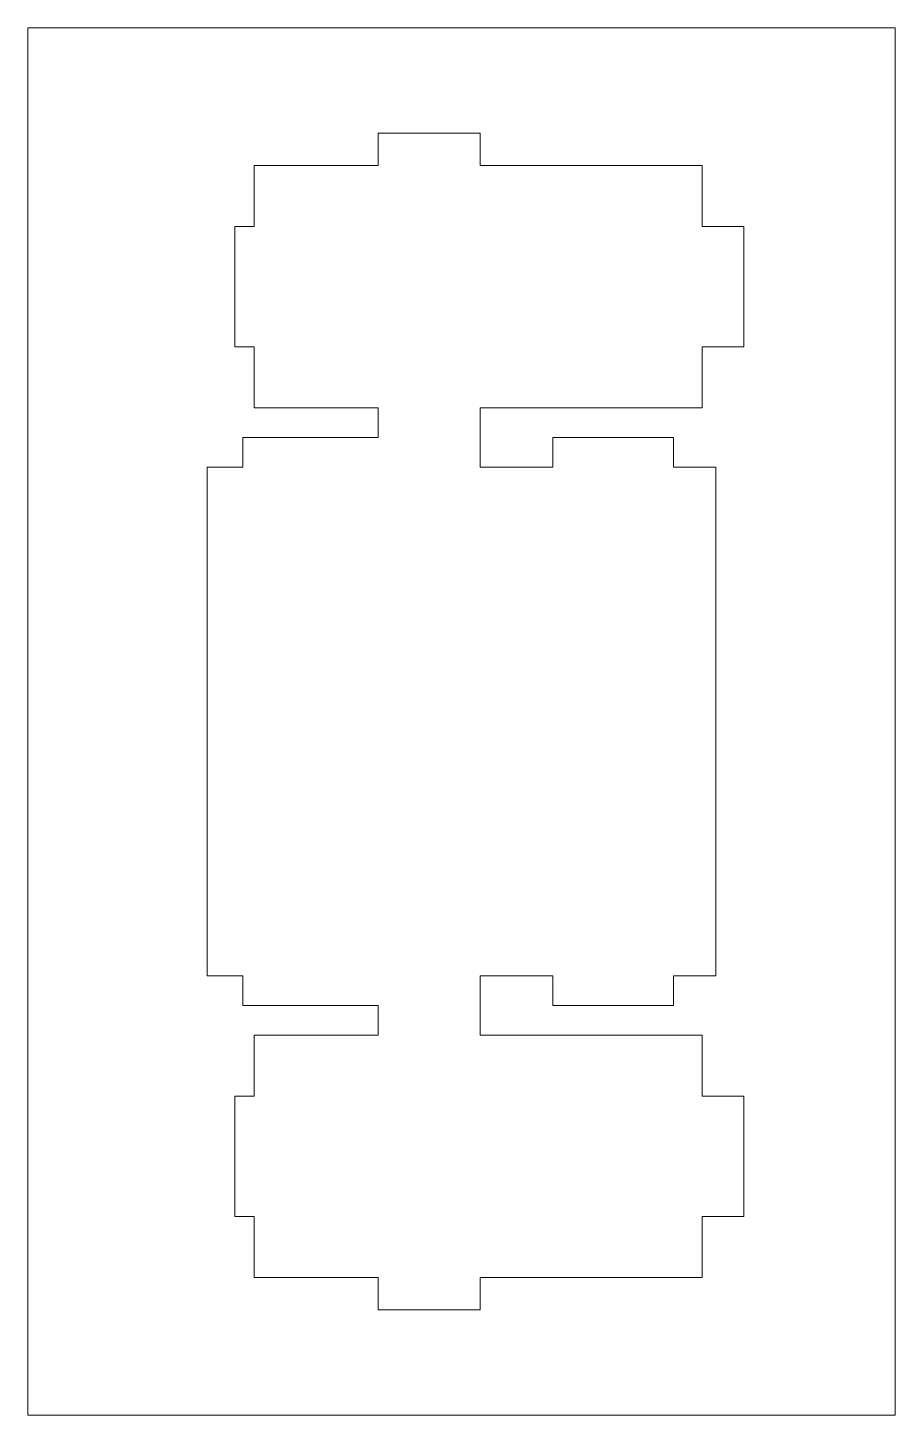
# Model space of a CAD drawing. Header units: millimetres. Extents: x -3 to 616, y -3 to 391.
# Drawn here: x 102.75 to 126.56, y 148.41 to 186.51 of the extents above; entities that cross this region are included whole.
import ezdxf

# ---------------------------------------------------------------- set-up
doc = ezdxf.new("R2010")
doc.units = ezdxf.units.MM
doc.header["$MEASUREMENT"] = 0
doc.layers.add('Templates', color=7, linetype='Continuous')

msp = doc.modelspace()

# ---------------------------------------------------------------- linework, layer by layer
at = {"layer": 'Templates', "lineweight": 9}
msp.add_open_spline([(102.747, 148.406), (102.747, 148.406), (126.56, 148.406), (126.56, 148.406), (126.56, 148.406), (126.56, 148.406), (126.56, 186.506), (126.56, 186.506), (126.56, 186.506), (126.56, 186.506), (102.747, 186.506), (102.747, 186.506), (102.747, 186.506), (102.747, 186.506), (102.747, 148.406), (102.747, 148.406)], degree=3, knots=[0, 0, 0, 0, 0.2, 0.2, 0.2, 0.2, 0.4, 0.4, 0.4, 0.4, 0.6, 0.6, 0.6, 0.6, 1, 1, 1, 1], dxfattribs=at)
for points in [[(115.162, 183.611), (115.162, 183.611), (112.368, 183.611), (112.368, 183.611)], [(112.368, 183.611), (112.368, 183.611), (112.368, 182.722), (112.368, 182.722)], [(115.162, 182.722), (115.162, 182.722), (115.162, 183.611), (115.162, 183.611)], [(112.368, 182.722), (112.368, 182.722), (108.964, 182.722), (108.964, 182.722)], [(108.964, 182.722), (108.964, 182.722), (108.964, 181.045), (108.964, 181.045)], [(121.258, 182.722), (121.258, 182.722), (115.162, 182.722), (115.162, 182.722)], [(121.258, 181.045), (121.258, 181.045), (121.258, 182.722), (121.258, 182.722)], [(108.964, 181.045), (108.964, 181.045), (108.431, 181.045), (108.431, 181.045)], [(108.431, 181.045), (108.431, 181.045), (108.431, 177.743), (108.431, 177.743)], [(122.401, 181.045), (122.401, 181.045), (121.258, 181.045), (121.258, 181.045)], [(122.401, 177.743), (122.401, 177.743), (122.401, 181.045), (122.401, 181.045)], [(108.431, 177.743), (108.431, 177.743), (108.964, 177.743), (108.964, 177.743)], [(108.964, 177.743), (108.964, 177.743), (108.964, 176.067), (108.964, 176.067)], [(121.258, 176.067), (121.258, 176.067), (121.258, 177.743), (121.258, 177.743)], [(121.258, 177.743), (121.258, 177.743), (122.401, 177.743), (122.401, 177.743)], [(108.964, 176.067), (108.964, 176.067), (112.368, 176.067), (112.368, 176.067)], [(112.368, 176.067), (112.368, 176.067), (112.368, 175.254), (112.368, 175.254)], [(115.162, 174.441), (115.162, 174.441), (115.162, 176.067), (115.162, 176.067)], [(115.162, 176.067), (115.162, 176.067), (121.258, 176.067), (121.258, 176.067)], [(121.258, 176.067), (121.258, 176.067), (121.258, 176.067), (121.258, 176.067)], [(112.368, 175.254), (112.368, 175.254), (108.649, 175.254), (108.649, 175.254)], [(108.649, 175.254), (108.649, 175.254), (108.649, 174.441), (108.649, 174.441)], [(120.47, 175.254), (120.47, 175.254), (117.158, 175.254), (117.158, 175.254)], [(117.158, 175.254), (117.158, 175.254), (117.158, 174.441), (117.158, 174.441)], [(120.47, 174.441), (120.47, 174.441), (120.47, 175.254), (120.47, 175.254)], [(108.649, 174.441), (108.649, 174.441), (107.669, 174.441), (107.669, 174.441)], [(107.669, 174.441), (107.669, 174.441), (107.669, 160.471), (107.669, 160.471)], [(117.158, 174.441), (117.158, 174.441), (115.162, 174.441), (115.162, 174.441)], [(121.639, 174.441), (121.639, 174.441), (120.47, 174.441), (120.47, 174.441)], [(121.639, 160.471), (121.639, 160.471), (121.639, 174.441), (121.639, 174.441)], [(107.669, 160.471), (107.669, 160.471), (108.649, 160.471), (108.649, 160.471)], [(108.649, 160.471), (108.649, 160.471), (108.649, 159.659), (108.649, 159.659)], [(115.162, 158.846), (115.162, 158.846), (115.162, 160.471), (115.162, 160.471)], [(115.162, 160.471), (115.162, 160.471), (117.158, 160.471), (117.158, 160.471)], [(117.158, 160.471), (117.158, 160.471), (117.158, 159.659), (117.158, 159.659)], [(120.47, 159.659), (120.47, 159.659), (120.47, 160.471), (120.47, 160.471)], [(121.639, 160.471), (121.639, 160.471), (120.47, 160.471), (120.47, 160.471)], [(108.649, 159.659), (108.649, 159.659), (112.368, 159.659), (112.368, 159.659)], [(112.368, 159.659), (112.368, 159.659), (112.368, 158.846), (112.368, 158.846)], [(117.158, 159.659), (117.158, 159.659), (120.47, 159.659), (120.47, 159.659)], [(108.964, 158.846), (108.964, 158.846), (108.964, 158.846), (108.964, 158.846)], [(112.368, 158.846), (112.368, 158.846), (108.964, 158.846), (108.964, 158.846)], [(108.964, 158.846), (108.964, 158.846), (108.964, 157.169), (108.964, 157.169)], [(121.258, 158.846), (121.258, 158.846), (115.162, 158.846), (115.162, 158.846)], [(121.258, 157.169), (121.258, 157.169), (121.258, 158.846), (121.258, 158.846)], [(108.964, 157.169), (108.964, 157.169), (108.431, 157.169), (108.431, 157.169)], [(108.431, 157.169), (108.431, 157.169), (108.431, 153.867), (108.431, 153.867)], [(122.401, 157.169), (122.401, 157.169), (121.258, 157.169), (121.258, 157.169)], [(122.401, 153.867), (122.401, 153.867), (122.401, 157.169), (122.401, 157.169)], [(108.431, 153.867), (108.431, 153.867), (108.964, 153.867), (108.964, 153.867)], [(108.964, 153.867), (108.964, 153.867), (108.964, 152.191), (108.964, 152.191)], [(121.258, 152.191), (121.258, 152.191), (121.258, 153.867), (121.258, 153.867)], [(121.258, 153.867), (121.258, 153.867), (122.401, 153.867), (122.401, 153.867)], [(108.964, 152.191), (108.964, 152.191), (112.368, 152.191), (112.368, 152.191)], [(112.368, 152.191), (112.368, 152.191), (112.368, 151.302), (112.368, 151.302)], [(115.162, 151.302), (115.162, 151.302), (115.162, 152.191), (115.162, 152.191)], [(115.162, 152.191), (115.162, 152.191), (121.258, 152.191), (121.258, 152.191)], [(112.368, 151.302), (112.368, 151.302), (115.162, 151.302), (115.162, 151.302)]]:
    msp.add_open_spline(points, degree=3, dxfattribs=at)

doc.saveas('drawing.dxf')
